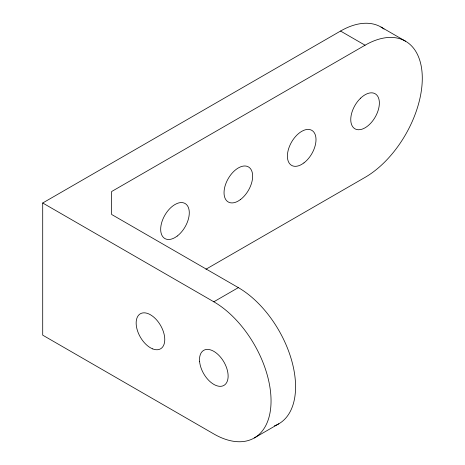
<?xml version="1.0" encoding="UTF-8"?>
<svg xmlns="http://www.w3.org/2000/svg" width="465" height="465" viewBox="0 0 465 465"><rect width="100%" height="100%" fill="white"/><g stroke="black" fill="none" stroke-linecap="round" stroke-linejoin="round"><path stroke-width="0.7" d="M42.71 202.996L213.819 301.791A80.933 46.727 60 0 1 271.048 400.911A80.933 46.727 60 0 1 213.819 433.95L42.71 335.16L42.71 202.996L340.537 31.05A80.933 46.727 -60 0 1 384.055 29.086M205.954 269.235L365.066 177.374A80.933 46.727 -60 0 0 422.29 78.248A80.933 46.727 -60 0 0 365.066 45.21L111.629 191.528L111.629 214.47L238.347 287.626A80.933 46.727 60 0 1 292.293 362.799A80.933 46.727 60 0 1 274.362 425.859M213.819 301.791L238.347 287.626M254.285 437.96L278.814 423.801M381.004 27.04L405.532 41.199M340.537 31.05L365.066 45.21M360.642 98.132L358.567 100.318A20.233 11.683 -60 0 0 350.755 119.552A20.233 11.683 -60 0 0 358.567 129.758L360.642 129.555A20.233 11.683 -60 0 0 379.37 103.032A20.233 11.683 -60 0 0 360.642 98.132M177.223 236.057L174.985 237.551A20.233 11.683 -60 0 1 160.675 229.292A20.233 11.683 -60 0 1 174.985 204.513L177.223 203.42A20.233 11.683 -60 0 1 189.29 212.772A20.233 11.683 -60 0 1 177.223 236.057M240.579 199.473L238.342 200.973A20.233 11.683 -60 0 1 224.037 192.713A20.233 11.683 -60 0 1 238.342 167.929L240.579 166.842A20.233 11.683 -60 0 1 252.652 176.189A20.233 11.683 -60 0 1 240.579 199.473M303.941 162.895L301.704 164.389A20.233 11.683 -60 0 1 287.399 156.13A20.233 11.683 -60 0 1 301.704 131.351L303.941 130.264A20.233 11.683 -60 0 1 316.008 139.61A20.233 11.683 -60 0 1 303.941 162.895M152.7 348.901L150.462 347.808A20.233 11.683 60 0 1 136.152 323.03A20.233 11.683 60 0 1 150.462 314.77L152.7 316.264A20.233 11.683 60 0 1 164.767 339.549A20.233 11.683 60 0 1 152.7 348.901M199.59 361.381A20.233 11.683 60 0 0 222.229 386.09A20.233 11.683 60 0 0 219.643 356.138A20.233 11.683 60 0 0 199.59 361.381"/></g></svg>
